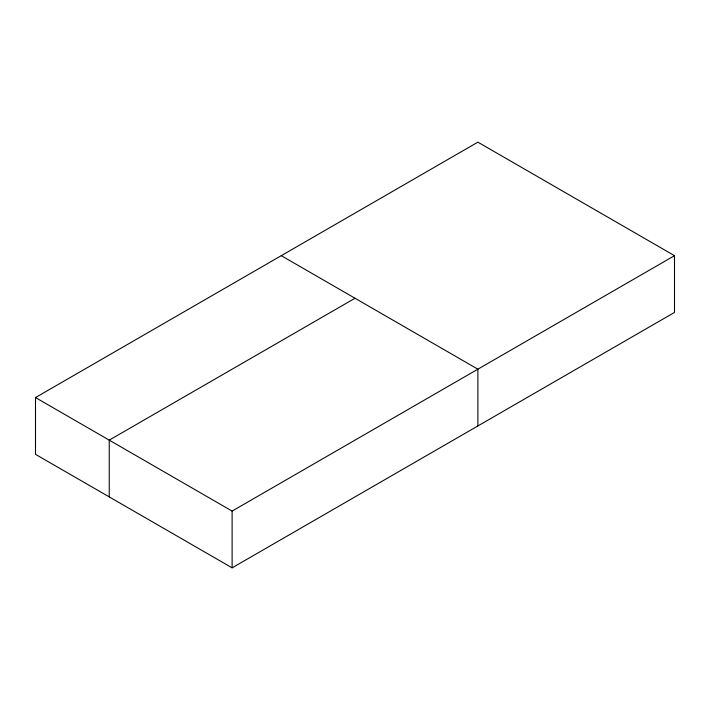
<?xml version="1.0" encoding="UTF-8"?>
<svg xmlns="http://www.w3.org/2000/svg" width="710" height="710" viewBox="0 0 710 710"><rect width="100%" height="100%" fill="white"/><g stroke="black" fill="none" stroke-linecap="round" stroke-linejoin="round"><path stroke-width="1.06" d="M35.5 397.564L477.883 142.16L674.5 255.671L674.5 312.435L232.117 567.84L35.5 454.329L35.5 397.564L232.117 511.085L674.5 255.671M355 298.244L109.233 440.138L109.233 496.893M281.267 255.671L477.883 369.191L477.883 425.947M232.117 511.085L232.117 567.84"/></g></svg>
